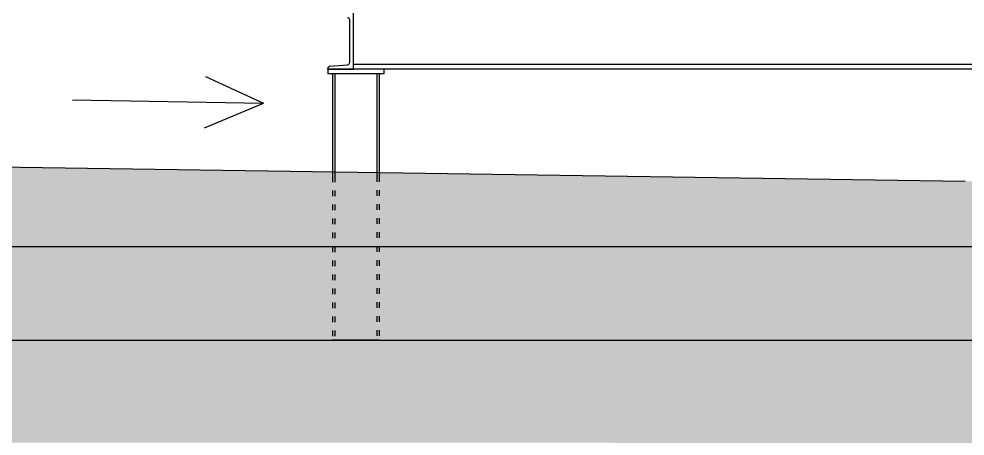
# Model space of a CAD drawing. Extents: x 3792242 to 5145247, y -1546315 to -1031918.
# Drawn here: x 3798810 to 3800838, y -1526950 to -1526056 of the extents above; entities that cross this region are included whole.
import ezdxf

# ---------------------------------------------------------------- set-up
doc = ezdxf.new("R2010")
doc.units = 0
doc.header["$MEASUREMENT"] = 0
doc.linetypes.add('ACAD_ISO03W100', pattern=[30, 12, -18])
for name, color, linetype in [('MÚRY', 1, 'CONTINUOUS'), ('TENKÁ', 7, 'CONTINUOUS'), ('ZZ-chladenie', 133, 'CONTINUOUS'), ('ŠRAFY', 82, 'CONTINUOUS'), ('šrafy-múry', 8, 'CONTINUOUS')]:
    doc.layers.add(name, color=color, linetype=linetype)
pattern_1 = [(0, (42813.193, 0), (0, 37.5), [37.5, -37.5]), (90, (42813.193, 0), (-37.5, 2e-15), [37.5, -37.5])]

msp = doc.modelspace()

# ---------------------------------------------------------------- hatches: boundary and pattern name
at = {"layer": 'ŠRAFY'}
h = msp.add_hatch(dxfattribs=at)
h.set_pattern_fill('SQUARE', color=256, scale=300)
h.set_pattern_definition(pattern_1)
h.paths.add_polyline_path([(3800837.693, -1526403.77), (3796440.193, -1526337.808), (3796440.193, -1526543.77), (3809320.193, -1526543.77), (3809320.193, -1526276.533), (3802260.535, -1526382.428), (3802239.193, -1526403.77), (3802218.481, -1526383.058)])
h.paths.add_polyline_path([(3808320.193, -1526564.799), (3808320.193, -1526277.201), (3808570.193, -1526277.201), (3808570.193, -1526564.799)], flags=9)
h.paths.add_polyline_path([(3806196.995, -1526317.059), (3806703.794, -1526317.059), (3806703.794, -1526517.173), (3806196.995, -1526517.173)], flags=24)
h = msp.add_hatch(dxfattribs=at)
h.set_pattern_fill('SQUARE', color=256, scale=300)
h.set_pattern_definition(pattern_1)
h.paths.add_polyline_path([(3806248.152, -1526543.77), (3796440.193, -1526543.77), (3796440.193, -1526743.77), (3806248.152, -1526743.77)])
h.paths.add_polyline_path([(3797085.193, -1526935.299), (3797085.193, -1526647.701), (3797335.193, -1526647.701), (3797335.193, -1526935.299)], flags=9)
at = {"layer": 'šrafy-múry'}
h = msp.add_hatch(dxfattribs=at)
h.set_pattern_fill('ANSI36', color=253, scale=800)
h.set_pattern_definition([(45, (-139994.81, -26883.5), (53.0330086, 194.4543648), [250, -50, 0, -50])])
h.paths.add_polyline_path([(3801420.193, -1527013.77), (3801420.193, -1526963.77), (3801535.193, -1526963.77), (3801585.193, -1526963.77), (3803835.193, -1526963.77), (3803950.193, -1526963.77), (3804950.193, -1526963.77), (3805065.193, -1526963.77), (3809340.193, -1526963.77), (3809340.193, -1527213.77), (3809680.193, -1527213.77), (3809680.193, -1525793.77), (3809520.193, -1525793.77), (3809520.193, -1526743.77), (3796240.193, -1526743.77), (3796240.193, -1525793.77), (3796080.193, -1525793.77), (3796080.193, -1527383.77), (3796420.193, -1527383.77), (3796420.193, -1527013.77), (3796420.193, -1526963.77), (3800085.193, -1526963.77), (3800085.193, -1527013.77)])
h.paths.add_polyline_path([(3797085.193, -1526935.299), (3797085.193, -1526647.701), (3797335.193, -1526647.701), (3797335.193, -1526935.299)], flags=24)
h.paths.add_polyline_path([(3808246.193, -1527070.799), (3808246.193, -1526783.201), (3808496.193, -1526783.201), (3808496.193, -1527070.799)], flags=24)
h.paths.add_polyline_path([(3808601.193, -1526941.799), (3808601.193, -1526654.201), (3808851.193, -1526654.201), (3808851.193, -1526941.799)], flags=24)

# ---------------------------------------------------------------- linework, layer by layer
at = {"layer": 'MÚRY'}
msp.add_line((3796440.193, -1526337.808), (3800837.693, -1526403.77), dxfattribs=at)
at = {"layer": 'TENKÁ'}
for p, q in [((3799209.392, -1526179.28), (3799333.913, -1526236.462)), ((3798924.475, -1526229.315), (3799333.913, -1526236.462)), ((3799207.472, -1526289.263), (3799333.913, -1526236.462)), ((3796440.193, -1526543.77), (3809320.193, -1526543.77)), ((3796240.193, -1526743.77), (3809520.193, -1526743.77))]:
    msp.add_line(p, q, dxfattribs=at)
at = {"layer": 'ZZ-chladenie'}
for p, q in [((3799518.761, -1526149.181), (3799518.761, -1526058.36)), ((3799526.761, -1526163.77), (3799526.761, -1526043.77)), ((3799476.325, -1526157.475), (3799514.196, -1526154.162)), ((3801785.625, -1526153.77), (3799526.761, -1526153.77)), ((3799623.328, -1526153.77), (3799526.761, -1526153.77)), ((3799471.761, -1526162.456), (3799471.761, -1526173.77)), ((3799471.761, -1526163.77), (3799471.761, -1526162.456)), ((3799471.761, -1526163.77), (3799471.761, -1526162.456)), ((3799623.328, -1526163.77), (3799471.761, -1526163.77)), ((3799471.761, -1526163.77), (3799526.761, -1526163.77)), ((3799591.761, -1526173.77), (3799471.761, -1526173.77)), ((3799481.761, -1526173.77), (3799481.761, -1526377.323)), ((3799486.761, -1526173.77), (3799486.761, -1526393.636)), ((3801840.625, -1526163.77), (3799526.761, -1526163.77)), ((3799576.761, -1526173.77), (3799576.761, -1526392.736)), ((3799581.761, -1526173.77), (3799581.761, -1526375.823)), ((3799591.761, -1526163.77), (3799591.761, -1526173.77)), ((3799481.761, -1526377.323), (3799481.761, -1526393.686)), ((3799581.761, -1526375.823), (3799581.761, -1526392.686)), ((3799581.761, -1526743.77), (3799481.761, -1526743.77))]:
    msp.add_line(p, q, dxfattribs=at)
at = {"layer": 'ZZ-chladenie', "linetype": 'ACAD_ISO03W100'}
for p, q in [((3799481.761, -1526393.686), (3799481.761, -1526743.77)), ((3799486.761, -1526393.636), (3799486.761, -1526743.77)), ((3799576.761, -1526392.736), (3799576.761, -1526743.77)), ((3799581.761, -1526392.686), (3799581.761, -1526743.77))]:
    msp.add_line(p, q, dxfattribs=at)
at = {"layer": 'ZZ-chladenie'}
for centre, start, end in [((3799513.761, -1526058.36), 0, 85), ((3799476.761, -1526162.456), 95, 180), ((3799513.761, -1526149.181), 275, 0)]:
    msp.add_arc(centre, 5, start, end, dxfattribs=at)

doc.saveas('drawing.dxf')
